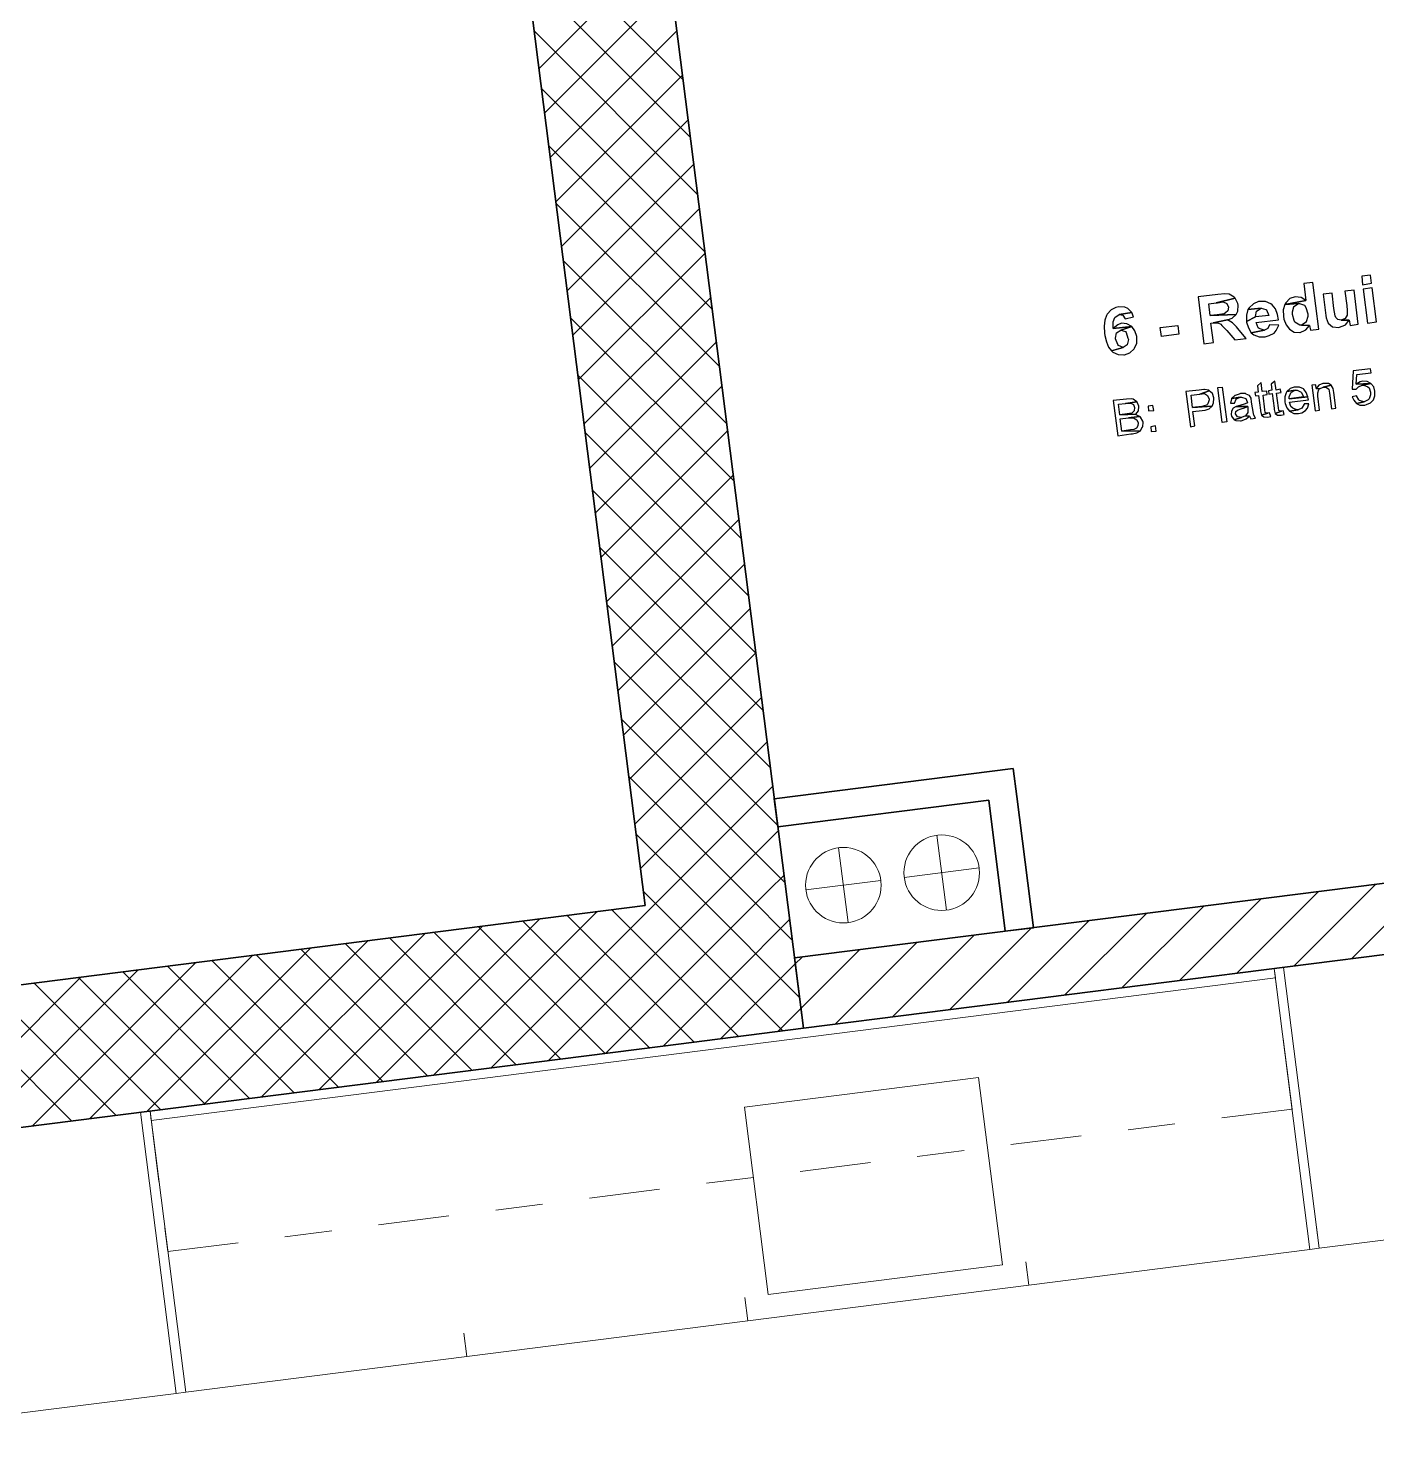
# Model space of a CAD drawing. Header units: metres. Extents: x 2713679.5 to 2713747.3, y 1226017.1 to 1226104.2.
# Drawn here: x 2713700.032 to 2713702.889, y 1226025.923 to 1226028.89 of the extents above; entities that cross this region are included whole.
import ezdxf

# ---------------------------------------------------------------- set-up
doc = ezdxf.new("R2010")
doc.units = ezdxf.units.M
doc.header["$MEASUREMENT"] = 0
doc.linetypes.add('Strichpunkt 3_1_1mm Achsen', pattern=[0.25, 0.15, -0.05, 0, -0.05])
doc.layers.add('haustechnik', color=7, linetype='Continuous', true_color=0x0332dd)
doc.layers.add('texte', color=7, linetype='Continuous', true_color=0x000000)
doc.layers.add('plangrafiken', color=251, linetype='Continuous')
doc.layers.add('waende_stuetzen', color=250, linetype='Continuous')

msp = doc.modelspace()

# ---------------------------------------------------------------- linework, layer by layer
at = {"layer": 'haustechnik', "color": 7, "linetype": 'Continuous', "lineweight": 13}
for p, q in [((2713701.6204, 1226027.1982), (2713702.0669, 1226027.2548)), ((2713702.0669, 1226027.2548), (2713702.1021, 1226026.9771)), ((2713701.6557, 1226026.9204), (2713701.6204, 1226027.1982)), ((2713701.7692, 1226026.9953), (2713701.749, 1226027.154)), ((2713701.9573, 1226027.1805), (2713701.9775, 1226027.0217)), ((2713702.0468, 1226027.1112), (2713701.8881, 1226027.091)), ((2713701.6797, 1226027.0646), (2713701.8385, 1226027.0847)), ((2713702.1021, 1226026.9771), (2713701.6557, 1226026.9204))]:
    msp.add_line(p, q, dxfattribs=at)
at = {"layer": 'haustechnik', "color": 20, "linetype": 'Continuous', "lineweight": 20, "true_color": 0xfa2d16}
msp.add_circle((2713701.9674, 1226027.1011), 0.08, dxfattribs=at)
at = {"layer": 'haustechnik', "color": 144, "linetype": 'Continuous', "lineweight": 20, "true_color": 0x0082b3}
msp.add_circle((2713701.7591, 1226027.0747), 0.08, dxfattribs=at)
at = {"layer": 'plangrafiken', "color": 7, "linetype": 'Continuous', "lineweight": 13}
for p, q in [((2713703.2866, 1226026.9762), (2713702.6914, 1226026.9006)), ((2713702.6716, 1226026.8981), (2713700.2907, 1226026.596)), ((2713702.6914, 1226026.9006), (2713702.6716, 1226026.8981)), ((2713702.7471, 1226026.3029), (2713702.6716, 1226026.8981)), ((2713702.6741, 1226026.8783), (2713702.6716, 1226026.8981)), ((2713702.767, 1226026.3054), (2713702.6914, 1226026.9006)), ((2713700.2932, 1226026.5761), (2713702.6741, 1226026.8783)), ((2713702.0456, 1226026.6675), (2713701.5496, 1226026.6045)), ((2713702.096, 1226026.2707), (2713702.0456, 1226026.6675)), ((2713699.6756, 1226026.5179), (2713700.2708, 1226026.5935)), ((2713700.2907, 1226026.596), (2713700.2708, 1226026.5935)), ((2713700.2708, 1226026.5935), (2713700.3464, 1226025.9982)), ((2713700.2907, 1226026.596), (2713700.2932, 1226026.5761)), ((2713700.3662, 1226026.0007), (2713700.2907, 1226026.596)), ((2713701.5496, 1226026.6045), (2713701.6, 1226026.2077)), ((2713702.767, 1226026.3054), (2713703.3622, 1226026.381)), ((2713702.767, 1226026.3054), (2713702.7607, 1226026.355)), ((2713700.3662, 1226026.0007), (2713702.7471, 1226026.3029)), ((2713702.7471, 1226026.3029), (2713702.767, 1226026.3054)), ((2713701.6, 1226026.2077), (2713702.096, 1226026.2707)), ((2713702.1519, 1226026.2274), (2713702.1456, 1226026.277)), ((2713701.5567, 1226026.1518), (2713701.5504, 1226026.2014)), ((2713700.9614, 1226026.0763), (2713700.9551, 1226026.1259)), ((2713700.3464, 1226025.9982), (2713699.7511, 1226025.9227)), ((2713700.3464, 1226025.9982), (2713700.3662, 1226026.0007))]:
    msp.add_line(p, q, dxfattribs=at)
at = {"layer": 'plangrafiken', "color": 7, "linetype": 'Strichpunkt 3_1_1mm Achsen', "lineweight": 13}
for p, q in [((2713702.7093, 1226026.6005), (2713702.6716, 1226026.8981)), ((2713700.2907, 1226026.596), (2713700.3284, 1226026.2984)), ((2713700.3284, 1226026.2984), (2713702.7093, 1226026.6005))]:
    msp.add_line(p, q, dxfattribs=at)
at = {"layer": 'texte'}
for points in [[(2713702.7536, 1226028.3514), (2713702.7342, 1226028.349), (2713702.7388, 1226028.3133), (2713702.6938, 1226028.3047), (2713702.7233, 1226028.3071), (2713702.7248, 1226028.3071), (2713702.7357, 1226028.3032), (2713702.7388, 1226028.2985), (2713702.7427, 1226028.2853), (2713702.7427, 1226028.2791), (2713702.7396, 1226028.2682), (2713702.7396, 1226028.2674), (2713702.7295, 1226028.2612), (2713702.7466, 1226028.2604), (2713702.7482, 1226028.2503), (2713702.766, 1226028.2527)], [(2713702.8756, 1226028.3669), (2713702.857, 1226028.3646), (2713702.8585, 1226028.3467), (2713702.8779, 1226028.3498)], [(2713702.8787, 1226028.3397), (2713702.8601, 1226028.3374), (2713702.8694, 1226028.2651), (2713702.888, 1226028.2682)], [(2713702.5523, 1226028.3257), (2713702.5104, 1226028.321), (2713702.5228, 1226028.2216), (2713702.543, 1226028.2239), (2713702.5376, 1226028.2651), (2713702.5422, 1226028.2659), (2713702.5725, 1226028.2721), (2713702.5826, 1226028.276), (2713702.5912, 1226028.2837), (2713702.536, 1226028.2814), (2713702.5329, 1226028.3063), (2713702.5484, 1226028.3086), (2713702.5888, 1226028.3179), (2713702.5865, 1226028.3203), (2713702.5764, 1226028.3265), (2713702.5671, 1226028.3273)], [(2713702.5888, 1226028.3179), (2713702.5484, 1226028.3086), (2713702.5515, 1226028.3086), (2713702.5632, 1226028.3102), (2713702.571, 1226028.3071), (2713702.5749, 1226028.2993), (2713702.5733, 1226028.2915), (2713702.5686, 1226028.2868), (2713702.5655, 1226028.2853), (2713702.5508, 1226028.283), (2713702.536, 1226028.2814), (2713702.5912, 1226028.2837), (2713702.5943, 1226028.2907), (2713702.5951, 1226028.3032), (2713702.5943, 1226028.3071)], [(2713702.6409, 1226028.3109), (2713702.6386, 1226028.3109), (2713702.6277, 1226028.3063), (2713702.6184, 1226028.2977), (2713702.616, 1226028.2938), (2713702.644, 1226028.297), (2713702.6541, 1226028.2938), (2713702.6549, 1226028.2931), (2713702.6603, 1226028.2814), (2713702.6316, 1226028.2783), (2713702.6129, 1226028.269), (2713702.6129, 1226028.2674), (2713702.6168, 1226028.255), (2713702.623, 1226028.2449), (2713702.651, 1226028.2503), (2713702.6502, 1226028.2503), (2713702.6394, 1226028.2542), (2713702.6378, 1226028.255), (2713702.6331, 1226028.2666), (2713702.6806, 1226028.2721), (2713702.6782, 1226028.2837), (2713702.6743, 1226028.2954), (2713702.6673, 1226028.3039), (2713702.6642, 1226028.3063), (2713702.6534, 1226028.3109)], [(2713702.7163, 1226028.321), (2713702.7163, 1226028.321), (2713702.7046, 1226028.3172), (2713702.6961, 1226028.3086), (2713702.6938, 1226028.3047), (2713702.7388, 1226028.3133), (2713702.7287, 1226028.3195)], [(2713702.794, 1226028.3288), (2713702.7754, 1226028.3265), (2713702.7808, 1226028.2814), (2713702.7816, 1226028.2767), (2713702.7855, 1226028.2651), (2713702.7855, 1226028.2651), (2713702.7948, 1226028.2573), (2713702.7956, 1226028.2573), (2713702.808, 1226028.2558), (2713702.8096, 1226028.2565), (2713702.8212, 1226028.2612), (2713702.8228, 1226028.262), (2713702.8305, 1226028.2713), (2713702.8134, 1226028.2713), (2713702.8064, 1226028.2729), (2713702.8018, 1226028.2775), (2713702.801, 1226028.2806), (2713702.7979, 1226028.2962)], [(2713702.8406, 1226028.335), (2713702.8212, 1226028.3327), (2713702.8251, 1226028.3024), (2713702.8259, 1226028.2923), (2713702.8259, 1226028.2822), (2713702.822, 1226028.2752), (2713702.8134, 1226028.2713), (2713702.8305, 1226028.2713), (2713702.8321, 1226028.2604), (2713702.8492, 1226028.2628)], [(2713702.3425, 1226028.3001), (2713702.3363, 1226028.2985), (2713702.3262, 1226028.2931), (2713702.3176, 1226028.2845), (2713702.3161, 1226028.2814), (2713702.313, 1226028.2713), (2713702.3114, 1226028.2589), (2713702.3122, 1226028.2441), (2713702.313, 1226028.2394), (2713702.3161, 1226028.2255), (2713702.3207, 1226028.2146), (2713702.327, 1226028.2068), (2713702.3518, 1226028.2138), (2713702.3417, 1226028.2177), (2713702.3402, 1226028.22), (2713702.3355, 1226028.2317), (2713702.3355, 1226028.2332), (2713702.3378, 1226028.2449), (2713702.3464, 1226028.2503), (2713702.3697, 1226028.2581), (2713702.3308, 1226028.2542), (2713702.3308, 1226028.2682), (2713702.3339, 1226028.2775), (2713702.3433, 1226028.2837), (2713702.3697, 1226028.2876), (2713702.3619, 1226028.2962), (2713702.3549, 1226028.2993)], [(2713702.3697, 1226028.2876), (2713702.3433, 1226028.2837), (2713702.351, 1226028.2822), (2713702.3557, 1226028.2744), (2713702.3736, 1226028.2783)], [(2713702.616, 1226028.2938), (2713702.6129, 1226028.2822), (2713702.6129, 1226028.269), (2713702.6316, 1226028.2783), (2713702.6316, 1226028.2791), (2713702.6339, 1226028.2907), (2713702.644, 1226028.297)], [(2713702.6938, 1226028.3047), (2713702.6907, 1226028.2931), (2713702.6914, 1226028.2799), (2713702.6922, 1226028.2736), (2713702.6969, 1226028.262), (2713702.7039, 1226028.2527), (2713702.714, 1226028.2464), (2713702.7256, 1226028.2457), (2713702.7264, 1226028.2457), (2713702.7373, 1226028.2503), (2713702.7388, 1226028.2511), (2713702.7466, 1226028.2604), (2713702.7295, 1226028.2612), (2713702.7256, 1226028.2612), (2713702.7155, 1226028.2674), (2713702.714, 1226028.2705), (2713702.7101, 1226028.2837), (2713702.7101, 1226028.2892), (2713702.7132, 1226028.3001), (2713702.7132, 1226028.3008), (2713702.7233, 1226028.3071)], [(2713702.3697, 1226028.2581), (2713702.3464, 1226028.2503), (2713702.3565, 1226028.2472), (2713702.358, 1226028.2457), (2713702.3619, 1226028.2332), (2713702.3627, 1226028.2309), (2713702.3604, 1226028.2192), (2713702.3518, 1226028.2138), (2713702.327, 1226028.2068), (2713702.3301, 1226028.2037), (2713702.3409, 1226028.199), (2713702.3534, 1226028.1983), (2713702.3542, 1226028.1983), (2713702.3658, 1226028.2021), (2713702.3751, 1226028.2107), (2713702.3759, 1226028.2122), (2713702.3806, 1226028.2231), (2713702.3806, 1226028.2356), (2713702.3806, 1226028.2371), (2713702.3767, 1226028.2488)], [(2713702.3479, 1226028.2651), (2713702.3402, 1226028.262), (2713702.3308, 1226028.2542), (2713702.3697, 1226028.2581), (2713702.3596, 1226028.2635)], [(2713702.4326, 1226028.2371), (2713702.4303, 1226028.2558), (2713702.4676, 1226028.2604), (2713702.4699, 1226028.2418), (2713702.4326, 1226028.2371)], [(2713702.5725, 1226028.2721), (2713702.5422, 1226028.2659), (2713702.5523, 1226028.2659), (2713702.5585, 1226028.2628), (2713702.5609, 1226028.2604), (2713702.571, 1226028.2495), (2713702.5881, 1226028.2301), (2713702.6122, 1226028.2324), (2713702.5974, 1226028.2503), (2713702.592, 1226028.2573), (2713702.5842, 1226028.2651), (2713702.5834, 1226028.2659)], [(2713702.6619, 1226028.262), (2713702.658, 1226028.2542), (2713702.651, 1226028.2503), (2713702.623, 1226028.2449), (2713702.6285, 1226028.2402), (2713702.6394, 1226028.2363), (2713702.6526, 1226028.2363), (2713702.6611, 1226028.2387), (2713702.6712, 1226028.2441), (2713702.6759, 1226028.2495), (2713702.6813, 1226028.2612)], [(2713702.8756, 1226028.1687), (2713702.8391, 1226028.1641), (2713702.8368, 1226028.1252), (2713702.8453, 1226028.1252), (2713702.85, 1226028.1306), (2713702.8577, 1226028.1338), (2713702.8764, 1226028.1376), (2713702.8453, 1226028.1361), (2713702.8469, 1226028.1563), (2713702.8772, 1226028.1602)], [(2713702.644, 1226028.1392), (2713702.6363, 1226028.1322), (2713702.6378, 1226028.119), (2713702.6308, 1226028.1182), (2713702.6316, 1226028.1112), (2713702.6386, 1226028.112), (2713702.6425, 1226028.0809), (2713702.6425, 1226028.0794), (2713702.6448, 1226028.07), (2713702.658, 1226028.0747), (2713702.6549, 1226028.0747), (2713702.6526, 1226028.0762), (2713702.6518, 1226028.0817), (2713702.6479, 1226028.1128), (2713702.6565, 1226028.1143), (2713702.6557, 1226028.1213), (2713702.6464, 1226028.1205)], [(2713702.6728, 1226028.1423), (2713702.665, 1226028.1361), (2713702.6666, 1226028.1229), (2713702.6596, 1226028.1221), (2713702.6603, 1226028.1151), (2713702.6673, 1226028.1159), (2713702.6712, 1226028.0848), (2713702.6712, 1226028.0825), (2713702.6736, 1226028.0739), (2713702.6868, 1226028.0786), (2713702.6837, 1226028.0786), (2713702.6813, 1226028.0801), (2713702.6806, 1226028.0856), (2713702.6767, 1226028.1167), (2713702.686, 1226028.1182), (2713702.6844, 1226028.1252), (2713702.6759, 1226028.1236)], [(2713702.7598, 1226028.1345), (2713702.7513, 1226028.1338), (2713702.7583, 1226028.0794), (2713702.7676, 1226028.0809), (2713702.7637, 1226028.1104), (2713702.7637, 1226028.1174), (2713702.766, 1226028.1244), (2713702.7676, 1226028.126), (2713702.7606, 1226028.1268)], [(2713702.7769, 1226028.1376), (2713702.7746, 1226028.1376), (2713702.766, 1226028.1338), (2713702.7606, 1226028.1268), (2713702.7676, 1226028.126), (2713702.7754, 1226028.1299), (2713702.7925, 1226028.1338), (2713702.7862, 1226028.1376)], [(2713702.7925, 1226028.1338), (2713702.7754, 1226028.1299), (2713702.7824, 1226028.1291), (2713702.787, 1226028.1252), (2713702.7886, 1226028.1167), (2713702.7932, 1226028.084), (2713702.8018, 1226028.0848), (2713702.7979, 1226028.1182), (2713702.7963, 1226028.1268)], [(2713702.8593, 1226028.1423), (2713702.8539, 1226028.1407), (2713702.8453, 1226028.1361), (2713702.8764, 1226028.1376), (2713702.8686, 1226028.1415)], [(2713702.8764, 1226028.1376), (2713702.8577, 1226028.1338), (2713702.8616, 1226028.1338), (2713702.8702, 1226028.1306), (2713702.8725, 1226028.1283), (2713702.8756, 1226028.119), (2713702.8756, 1226028.1135), (2713702.8725, 1226028.105), (2713702.8709, 1226028.1027), (2713702.8624, 1226028.0988), (2713702.8461, 1226028.0949), (2713702.8531, 1226028.0918), (2713702.8632, 1226028.0918), (2713702.8671, 1226028.0926), (2713702.8756, 1226028.0964), (2713702.8818, 1226028.1027), (2713702.8849, 1226028.1112), (2713702.8849, 1226028.1213), (2713702.8849, 1226028.1213), (2713702.8826, 1226028.1306)], [(2713702.3588, 1226028.1042), (2713702.3308, 1226028.1011), (2713702.3402, 1226028.0265), (2713702.3681, 1226028.0304), (2713702.3712, 1226028.0304), (2713702.3806, 1226028.0327), (2713702.3883, 1226028.0374), (2713702.3487, 1226028.0366), (2713702.3456, 1226028.0623), (2713702.3627, 1226028.0646), (2713702.386, 1226028.0677), (2713702.3775, 1226028.0716), (2713702.3782, 1226028.0724), (2713702.3448, 1226028.0708), (2713702.3417, 1226028.0933), (2713702.3565, 1226028.0949), (2713702.3806, 1226028.0988), (2713702.3728, 1226028.1042), (2713702.3689, 1226028.105)], [(2713702.5127, 1226028.1236), (2713702.4847, 1226028.1205), (2713702.494, 1226028.0459), (2713702.5034, 1226028.0475), (2713702.4995, 1226028.0778), (2713702.5189, 1226028.0801), (2713702.5251, 1226028.0809), (2713702.5337, 1226028.084), (2713702.5399, 1226028.0895), (2713702.4987, 1226028.0863), (2713702.4956, 1226028.1128), (2713702.5142, 1226028.1151), (2713702.5337, 1226028.1221), (2713702.5329, 1226028.1229), (2713702.5236, 1226028.1244), (2713702.5228, 1226028.1244)], [(2713702.5337, 1226028.1221), (2713702.5142, 1226028.1151), (2713702.5236, 1226028.1159), (2713702.5306, 1226028.112), (2713702.5337, 1226028.1042), (2713702.5337, 1226028.1027), (2713702.5313, 1226028.0941), (2713702.5282, 1226028.0918), (2713702.5181, 1226028.0887), (2713702.4987, 1226028.0863), (2713702.5399, 1226028.0895), (2713702.543, 1226028.0964), (2713702.5438, 1226028.1058), (2713702.5438, 1226028.1073), (2713702.5407, 1226028.1159)], [(2713702.5616, 1226028.0545), (2713702.5523, 1226028.1291), (2713702.5616, 1226028.1299), (2713702.571, 1226028.056), (2713702.5616, 1226028.0545)], [(2713702.5811, 1226028.1058), (2713702.5811, 1226028.105), (2713702.5787, 1226028.0957), (2713702.5873, 1226028.0957), (2713702.5912, 1226028.1042), (2713702.5912, 1226028.105), (2713702.6005, 1226028.1081)], [(2713702.6005, 1226028.1159), (2713702.5974, 1226028.1151), (2713702.5888, 1226028.112), (2713702.5881, 1226028.112), (2713702.5811, 1226028.1058), (2713702.6005, 1226028.1081), (2713702.6021, 1226028.1081), (2713702.6114, 1226028.1058), (2713702.6145, 1226028.0988), (2713702.6153, 1226028.0964), (2713702.6098, 1226028.0941), (2713702.599, 1226028.091), (2713702.5912, 1226028.0887), (2713702.616, 1226028.0887), (2713702.616, 1226028.0856), (2713702.616, 1226028.0762), (2713702.6106, 1226028.0692), (2713702.6106, 1226028.0692), (2713702.6192, 1226028.0685), (2713702.6223, 1226028.0623), (2713702.6316, 1226028.0638), (2713702.6285, 1226028.07), (2713702.6277, 1226028.0739), (2713702.6254, 1226028.0856), (2713702.6238, 1226028.098), (2713702.623, 1226028.1066), (2713702.6192, 1226028.112), (2713702.6122, 1226028.1151), (2713702.6106, 1226028.1159)], [(2713702.6984, 1226028.1205), (2713702.6969, 1226028.1174), (2713702.6938, 1226028.1089), (2713702.6938, 1226028.098), (2713702.6945, 1226028.0949), (2713702.6984, 1226028.0856), (2713702.7039, 1226028.0786), (2713702.7225, 1226028.0817), (2713702.7194, 1226028.0817), (2713702.7109, 1226028.0848), (2713702.707, 1226028.0887), (2713702.7039, 1226028.098), (2713702.7443, 1226028.1027), (2713702.7435, 1226028.105), (2713702.7427, 1226028.1089), (2713702.7031, 1226028.105), (2713702.7031, 1226028.1089), (2713702.707, 1226028.1174), (2713702.7085, 1226028.119), (2713702.7163, 1226028.1229)], [(2713702.7155, 1226028.1299), (2713702.714, 1226028.1299), (2713702.7054, 1226028.1268), (2713702.6984, 1226028.1205), (2713702.7163, 1226028.1229), (2713702.7202, 1226028.1229), (2713702.7287, 1226028.119), (2713702.7295, 1226028.1182), (2713702.7334, 1226028.1089), (2713702.7031, 1226028.105), (2713702.7427, 1226028.1089), (2713702.7396, 1226028.1182), (2713702.7342, 1226028.1252), (2713702.7334, 1226028.126), (2713702.7248, 1226028.1299)], [(2713702.8461, 1226028.1112), (2713702.8368, 1226028.1089), (2713702.8399, 1226028.1019), (2713702.8461, 1226028.0949), (2713702.8624, 1226028.0988), (2713702.8616, 1226028.0988), (2713702.8523, 1226028.1011), (2713702.8507, 1226028.1027)], [(2713702.3806, 1226028.0988), (2713702.3565, 1226028.0949), (2713702.3588, 1226028.0957), (2713702.3681, 1226028.0957), (2713702.3736, 1226028.0926), (2713702.3759, 1226028.0863), (2713702.3751, 1226028.0794), (2713702.3697, 1226028.0747), (2713702.3604, 1226028.0731), (2713702.3448, 1226028.0708), (2713702.3782, 1226028.0724), (2713702.3845, 1226028.0794), (2713702.3852, 1226028.0887), (2713702.3852, 1226028.0895), (2713702.3814, 1226028.098)], [(2713702.4148, 1226028.091), (2713702.4047, 1226028.0895), (2713702.4054, 1226028.0794), (2713702.4163, 1226028.0801)], [(2713702.5912, 1226028.0887), (2713702.585, 1226028.0848), (2713702.5811, 1226028.0786), (2713702.5803, 1226028.0716), (2713702.5811, 1226028.0685), (2713702.5865, 1226028.0607), (2713702.6021, 1226028.0654), (2713702.5935, 1226028.0669), (2713702.5896, 1226028.0731), (2713702.5904, 1226028.0778), (2713702.5935, 1226028.0809), (2713702.6013, 1226028.084), (2713702.6083, 1226028.0856), (2713702.616, 1226028.0887)], [(2713702.6619, 1226028.0755), (2713702.658, 1226028.0747), (2713702.6448, 1226028.07), (2713702.6495, 1226028.0669), (2713702.6572, 1226028.0661), (2713702.6642, 1226028.0677)], [(2713702.6907, 1226028.0794), (2713702.6868, 1226028.0786), (2713702.6736, 1226028.0739), (2713702.6782, 1226028.07), (2713702.686, 1226028.07), (2713702.693, 1226028.0716)], [(2713702.735, 1226028.0941), (2713702.735, 1226028.0933), (2713702.7303, 1226028.0848), (2713702.7225, 1226028.0817), (2713702.7039, 1226028.0786), (2713702.7054, 1226028.0778), (2713702.7132, 1226028.0739), (2713702.7233, 1226028.0739), (2713702.7303, 1226028.0755), (2713702.7381, 1226028.0801), (2713702.7419, 1226028.0848), (2713702.7451, 1226028.0941)], [(2713702.386, 1226028.0677), (2713702.3627, 1226028.0646), (2713702.3643, 1226028.0646), (2713702.3736, 1226028.0646), (2713702.3806, 1226028.0607), (2713702.3837, 1226028.0537), (2713702.3829, 1226028.0475), (2713702.3798, 1226028.0428), (2713702.3744, 1226028.0397), (2713702.3674, 1226028.0389), (2713702.3487, 1226028.0366), (2713702.3883, 1226028.0374), (2713702.3922, 1226028.0452), (2713702.393, 1226028.0459), (2713702.3938, 1226028.0553), (2713702.393, 1226028.0576), (2713702.3883, 1226028.0661)], [(2713702.4202, 1226028.0475), (2713702.4101, 1226028.0459), (2713702.4109, 1226028.0358), (2713702.4218, 1226028.0366)], [(2713702.6106, 1226028.0692), (2713702.6021, 1226028.0654), (2713702.5865, 1226028.0607), (2713702.5904, 1226028.0591), (2713702.6005, 1226028.0584), (2713702.6013, 1226028.0584), (2713702.6106, 1226028.0615), (2713702.6122, 1226028.0623), (2713702.6192, 1226028.0685)]]:
    msp.add_lwpolyline(points, close=True, dxfattribs=at)
at = {"layer": 'waende_stuetzen', "color": 7, "linetype": 'Continuous', "lineweight": 35}
for p, q in [((2713700.5479, 1226033.2664), (2713701.3392, 1226027.0314)), ((2713701.6746, 1226026.7716), (2713700.8833, 1226033.0066)), ((2713702.1188, 1226027.3219), (2713701.6129, 1226027.2577)), ((2713702.1188, 1226027.3219), (2713702.1264, 1226027.2624)), ((2713701.6129, 1226027.2577), (2713701.6204, 1226027.1982)), ((2713701.6204, 1226027.1982), (2713702.0669, 1226027.2548)), ((2713704.3342, 1226027.2603), (2713701.6557, 1226026.9204)), ((2713702.0669, 1226027.2548), (2713702.1021, 1226026.9771)), ((2713702.1616, 1226026.9846), (2713702.1264, 1226027.2624)), ((2713701.6746, 1226026.7716), (2713704.3531, 1226027.1115)), ((2713701.3392, 1226027.0314), (2713698.993, 1226026.7337)), ((2713702.1021, 1226026.9771), (2713702.1616, 1226026.9846)), ((2713701.6746, 1226026.7716), (2713701.6557, 1226026.9204)), ((2713701.6746, 1226026.7716), (2713701.377, 1226026.7338)), ((2713699.0308, 1226026.4361), (2713701.377, 1226026.7338))]:
    msp.add_line(p, q, dxfattribs=at)
at = {"layer": 'waende_stuetzen', "color": 18, "linetype": 'Continuous', "lineweight": 0, "true_color": 0x000000}
for p, q in [((2713701.4196, 1226028.7807), (2713701.0732, 1226029.1271)), ((2713701.1142, 1226028.8042), (2713701.3826, 1226029.0726)), ((2713701.435, 1226028.6592), (2713701.0887, 1226029.0056)), ((2713701.1262, 1226028.7101), (2713701.3945, 1226028.9785)), ((2713701.4504, 1226028.5378), (2713701.1041, 1226028.8841)), ((2713701.1381, 1226028.616), (2713701.4064, 1226028.8843)), ((2713701.15, 1226028.5219), (2713701.4184, 1226028.7902)), ((2713701.4659, 1226028.4163), (2713701.1195, 1226028.7626)), ((2713701.162, 1226028.4277), (2713701.4303, 1226028.6961)), ((2713701.4813, 1226028.2948), (2713701.1349, 1226028.6412)), ((2713701.1739, 1226028.3336), (2713701.4423, 1226028.602)), ((2713701.4967, 1226028.1733), (2713701.1503, 1226028.5197)), ((2713701.1859, 1226028.2395), (2713701.4542, 1226028.5079)), ((2713701.5121, 1226028.0518), (2713701.1657, 1226028.3982)), ((2713701.1978, 1226028.1454), (2713701.4662, 1226028.4137)), ((2713701.2098, 1226028.0513), (2713701.4781, 1226028.3196)), ((2713701.5275, 1226027.9303), (2713701.1812, 1226028.2767)), ((2713701.2217, 1226027.9571), (2713701.4901, 1226028.2255)), ((2713701.5429, 1226027.8089), (2713701.1966, 1226028.1552)), ((2713701.2337, 1226027.863), (2713701.502, 1226028.1314)), ((2713701.5584, 1226027.6874), (2713701.212, 1226028.0337)), ((2713701.2456, 1226027.7689), (2713701.514, 1226028.0372)), ((2713701.2575, 1226027.6748), (2713701.5259, 1226027.9431)), ((2713701.5738, 1226027.5659), (2713701.2274, 1226027.9123)), ((2713701.2695, 1226027.5807), (2713701.5378, 1226027.849)), ((2713701.5892, 1226027.4444), (2713701.2428, 1226027.7908)), ((2713701.2814, 1226027.4865), (2713701.5498, 1226027.7549)), ((2713701.6046, 1226027.3229), (2713701.2582, 1226027.6693)), ((2713701.2934, 1226027.3924), (2713701.5617, 1226027.6608)), ((2713701.3053, 1226027.2983), (2713701.5737, 1226027.5666)), ((2713701.62, 1226027.2014), (2713701.2737, 1226027.5478)), ((2713701.3173, 1226027.2042), (2713701.5856, 1226027.4725)), ((2713701.6354, 1226027.08), (2713701.2891, 1226027.4263)), ((2713701.3292, 1226027.11), (2713701.5976, 1226027.3784)), ((2713701.551, 1226027.0583), (2713701.3045, 1226027.3048)), ((2713701.3592, 1226027.034), (2713701.6095, 1226027.2843)), ((2713701.4569, 1226027.0464), (2713701.3199, 1226027.1834)), ((2713701.4807, 1226027.0494), (2713701.6215, 1226027.1902)), ((2713701.6022, 1226027.0648), (2713701.6334, 1226027.096)), ((2713702.8351, 1226026.9189), (2713703.0083, 1226027.0921)), ((2713701.4686, 1226026.9312), (2713701.6022, 1226027.0648)), ((2713702.7136, 1226026.9035), (2713702.8868, 1226027.0766)), ((2713701.3628, 1226027.0344), (2713701.3353, 1226027.0619)), ((2713701.349, 1226027.0238), (2713701.3592, 1226027.034)), ((2713701.4571, 1226026.9401), (2713701.3628, 1226027.0344)), ((2713701.4088, 1226026.9775), (2713701.4807, 1226027.0494)), ((2713701.6663, 1226026.837), (2713701.4569, 1226027.0464)), ((2713701.6509, 1226026.9585), (2713701.551, 1226027.0583)), ((2713702.4707, 1226026.8726), (2713702.6438, 1226027.0458)), ((2713702.5921, 1226026.888), (2713702.7653, 1226027.0612)), ((2713700.7699, 1226026.6568), (2713701.1163, 1226027.0032)), ((2713700.8914, 1226026.6722), (2713701.2377, 1226027.0186)), ((2713701.0129, 1226026.6876), (2713701.3412, 1226027.0159)), ((2713701.3662, 1226026.8189), (2713701.1745, 1226027.0105)), ((2713701.3507, 1226026.9404), (2713701.2686, 1226027.0225)), ((2713701.3412, 1226027.0159), (2713701.349, 1226027.0238)), ((2713702.2277, 1226026.8418), (2713702.4009, 1226027.015)), ((2713702.3492, 1226026.8572), (2713702.5224, 1226027.0304)), ((2713700.6484, 1226026.6414), (2713700.9948, 1226026.9877)), ((2713701.1605, 1226026.7064), (2713700.8922, 1226026.9747)), ((2713701.2546, 1226026.7183), (2713700.9863, 1226026.9867)), ((2713701.3487, 1226026.7303), (2713701.0804, 1226026.9986)), ((2713701.3531, 1226026.9218), (2713701.4088, 1226026.9775)), ((2713701.5283, 1226026.8849), (2713701.6453, 1226027.0019)), ((2713701.9847, 1226026.811), (2713702.1579, 1226026.9841)), ((2713702.1062, 1226026.8264), (2713702.2794, 1226026.9996)), ((2713700.4054, 1226026.6105), (2713700.7518, 1226026.9569)), ((2713700.5269, 1226026.626), (2713700.8733, 1226026.9723)), ((2713700.9723, 1226026.6825), (2713700.7039, 1226026.9508)), ((2713701.0664, 1226026.6944), (2713700.798, 1226026.9628)), ((2713701.7418, 1226026.7801), (2713701.9149, 1226026.9533)), ((2713701.8632, 1226026.7955), (2713702.0364, 1226026.9687)), ((2713700.1625, 1226026.5797), (2713700.5088, 1226026.9261)), ((2713700.284, 1226026.5951), (2713700.6303, 1226026.9415)), ((2713700.6899, 1226026.6466), (2713700.4215, 1226026.915)), ((2713700.784, 1226026.6586), (2713700.5157, 1226026.9269)), ((2713700.8781, 1226026.6705), (2713700.6098, 1226026.9389)), ((2713701.1343, 1226026.703), (2713701.3531, 1226026.9218)), ((2713701.537, 1226026.7541), (2713701.3507, 1226026.9404)), ((2713701.365, 1226026.8277), (2713701.4686, 1226026.9312)), ((2713701.6311, 1226026.7661), (2713701.4571, 1226026.9401)), ((2713701.6573, 1226026.9078), (2713701.672, 1226026.9225)), ((2713701.6692, 1226026.8137), (2713701.7935, 1226026.9379)), ((2713699.9195, 1226026.5489), (2713700.2659, 1226026.8952)), ((2713700.041, 1226026.5643), (2713700.3874, 1226026.9107)), ((2713700.5017, 1226026.6228), (2713700.2333, 1226026.8911)), ((2713700.5958, 1226026.6347), (2713700.3274, 1226026.903)), ((2713701.3773, 1226026.7339), (2713701.5283, 1226026.8849)), ((2713701.5881, 1226026.8386), (2713701.6573, 1226026.9078)), ((2713699.798, 1226026.5335), (2713700.1444, 1226026.8798)), ((2713700.2193, 1226026.5869), (2713699.9509, 1226026.8553)), ((2713700.3134, 1226026.5989), (2713700.0451, 1226026.8672)), ((2713700.4075, 1226026.6108), (2713700.1392, 1226026.8792)), ((2713700.1252, 1226026.575), (2713699.8568, 1226026.8433)), ((2713701.2558, 1226026.7185), (2713701.365, 1226026.8277)), ((2713701.4988, 1226026.7493), (2713701.5881, 1226026.8386)), ((2713701.4429, 1226026.7422), (2713701.3662, 1226026.8189)), ((2713701.6479, 1226026.7923), (2713701.6692, 1226026.8137)), ((2713701.6203, 1226026.7647), (2713701.6479, 1226026.7923))]:
    msp.add_line(p, q, dxfattribs=at)

doc.saveas('drawing.dxf')
